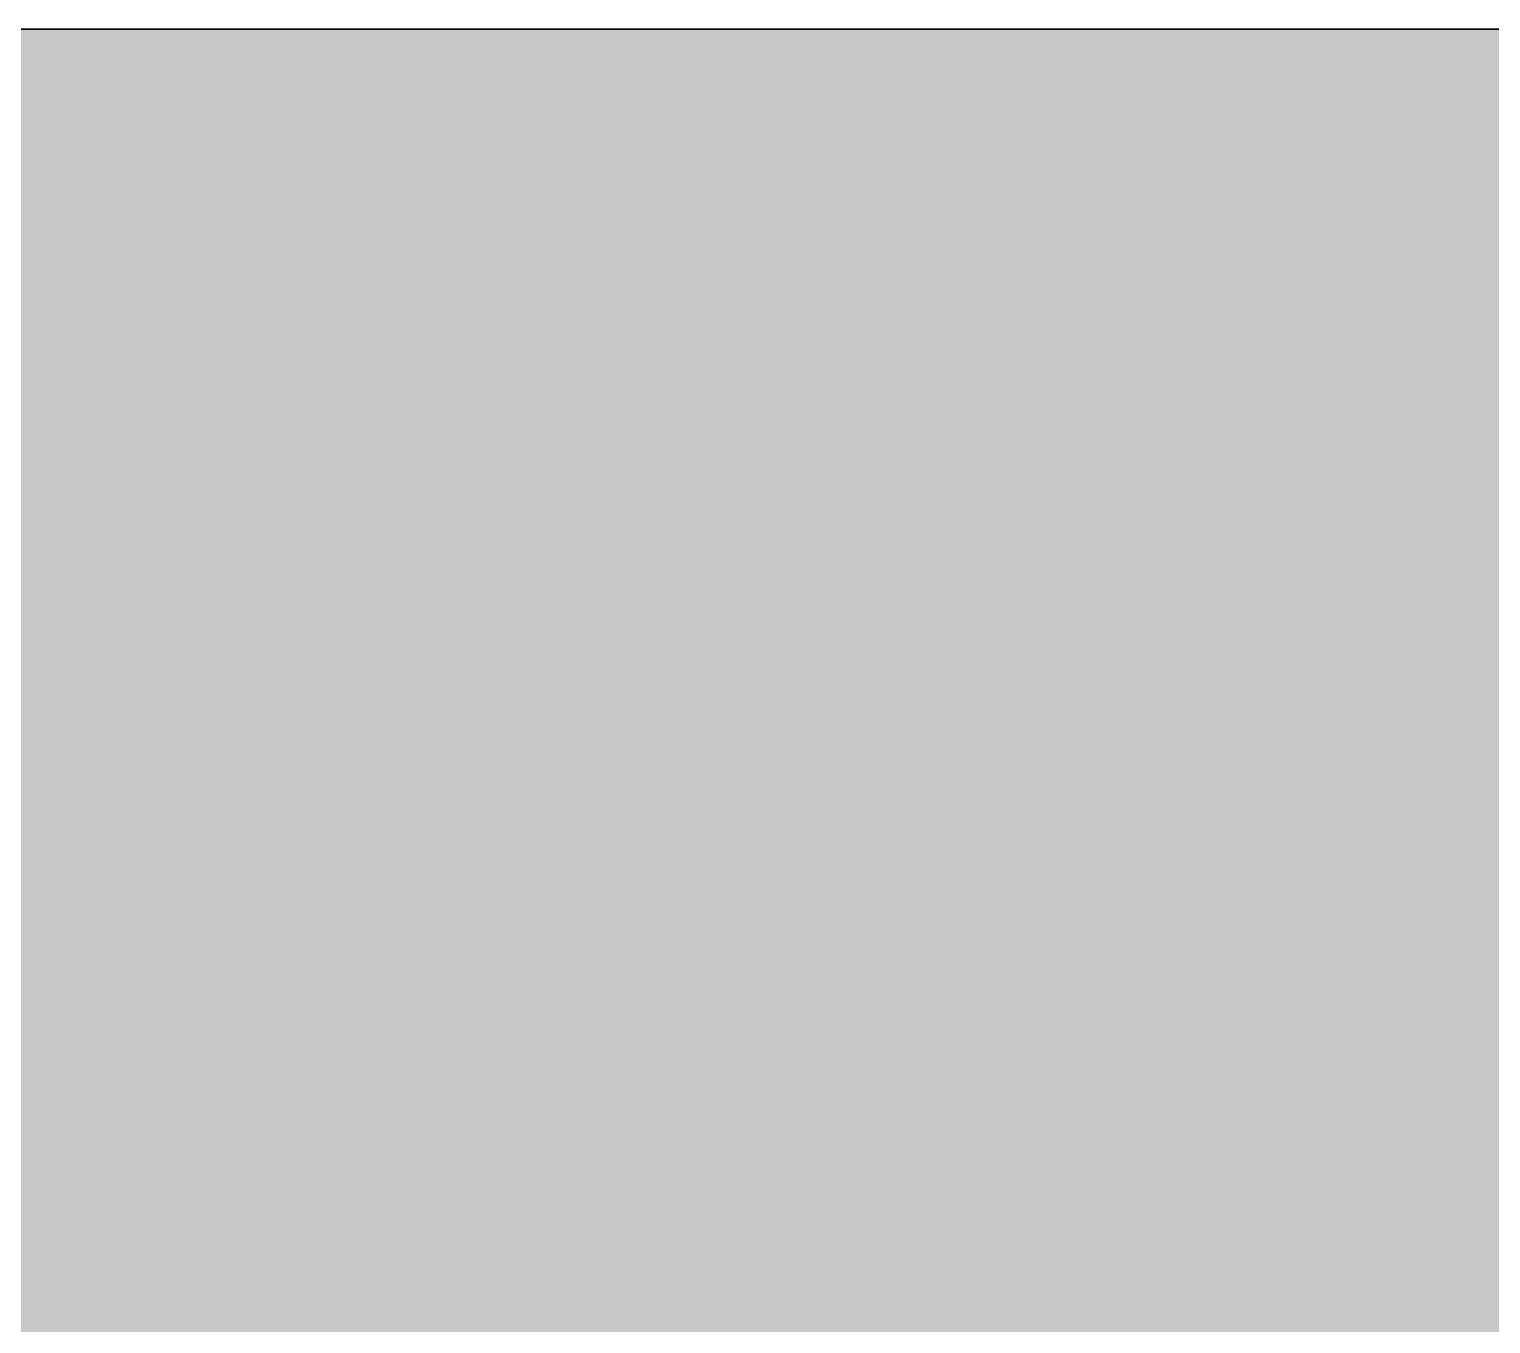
# Model space of a CAD drawing. Header units: metres. Extents: x 294 to 1101, y -498 to -355.
# Drawn here: x 557.25951 to 557.27363, y -471.48251 to -471.47001 of the extents above; entities that cross this region are included whole.
import ezdxf

# ---------------------------------------------------------------- set-up
doc = ezdxf.new("R2010")
doc.units = ezdxf.units.M
doc.layers.add('wall', color=7, linetype='Continuous', lineweight=25)

msp = doc.modelspace()

# ---------------------------------------------------------------- hatches: boundary and pattern name
at = {"layer": 'wall'}
h = msp.add_hatch(color=256, dxfattribs=at)
h.dxf.hatch_style = 1
h.paths.add_polyline_path([(569.371377, -471.470011), (567.666664, -471.470011), (567.424483, -471.470011), (567.203157, -471.470011), (567.115795, -471.470011), (567.106236, -471.470011), (567.09327, -471.470011), (566.457367, -471.470011), (564.193197, -471.470011), (564.192191, -471.470011), (563.966351, -471.470011), (563.166351, -471.470011), (562.662232, -471.470011), (562.661127, -471.470011), (562.660026, -471.470011), (562.658934, -471.470011), (562.657855, -471.470011), (562.656793, -471.470011), (562.655753, -471.470011), (562.654738, -471.470011), (562.653753, -471.470011), (562.652802, -471.470011), (562.651887, -471.470011), (562.651013, -471.470011), (562.650184, -471.470011), (562.649402, -471.470011), (562.648671, -471.470011), (562.647993, -471.470011), (562.647372, -471.470011), (562.646809, -471.470011), (562.646307, -471.470011), (562.645868, -471.470011), (562.645494, -471.470011), (562.645185, -471.470011), (562.644944, -471.470011), (562.644771, -471.470011), (562.644667, -471.470011), (562.644632, -471.470011), (562.643, -471.470011), (562.537764, -471.470011), (562.176437, -471.470011), (562.038593, -471.470011), (561.708253, -471.470011), (561.70681, -471.470011), (561.705451, -471.470011), (561.704182, -471.470011), (561.703006, -471.470011), (561.70193, -471.470011), (561.700956, -471.470011), (561.70009, -471.470011), (561.699334, -471.470011), (561.698691, -471.470011), (561.698164, -471.470011), (561.697755, -471.470011), (561.697466, -471.470011), (561.697297, -471.470011), (561.69725, -471.470011), (561.653073, -471.470011), (561.472693, -471.470011), (561.287189, -471.470011), (561.097314, -471.470011), (560.903837, -471.470011), (558.80856, -471.470011), (558.594918, -471.470011), (558.588378, -471.470011), (558.581866, -471.470011), (558.575409, -471.470011), (558.569037, -471.470011), (558.562775, -471.470011), (558.55665, -471.470011), (558.544918, -471.470011), (558.539361, -471.470011), (558.528984, -471.470011), (558.524208, -471.470011), (558.519735, -471.470011), (558.515583, -471.470011), (558.511772, -471.470011), (558.505231, -471.470011), (558.498326, -471.470011), (558.49684, -471.470011), (558.495774, -471.470011), (558.495133, -471.470011), (558.494918, -471.470011), (558.179651, -471.470011), (558.179548, -471.470011), (558.17762, -471.470011), (558.175685, -471.470011), (558.173751, -471.470011), (558.171825, -471.470011), (558.169916, -471.470011), (558.16803, -471.470011), (558.166176, -471.470011), (558.164359, -471.470011), (558.162588, -471.470011), (558.16087, -471.470011), (558.159211, -471.470011), (558.157618, -471.470011), (558.156097, -471.470011), (557.731316, -471.470011), (557.715362, -471.470011), (557.025895, -471.470011), (556.989309, -471.470011), (556.988147, -471.470011), (556.987007, -471.470011), (556.985893, -471.470011), (556.98481, -471.470011), (556.983763, -471.470011), (556.982755, -471.470011), (556.981791, -471.470011), (556.980875, -471.470011), (556.98001, -471.470011), (556.928146, -471.470011), (556.867704, -471.470011), (556.767704, -471.470011), (556.288388, -471.470011), (556.288388, -471.670011), (569.371377, -471.670011)])

# ---------------------------------------------------------------- linework, layer by layer
for p, q in [((582.56477, -471.470011), (555.267704, -471.470011)), ((582.56477, -471.470011), (555.267704, -471.470011)), ((556.767704, -471.470011), (557.967704, -471.470011)), ((556.989309, -471.470011), (557.323878, -471.470011)), ((556.989309, -471.470011), (557.321047, -471.470011)), ((556.99924, -471.470011), (557.382624, -471.470011)), ((557.023384, -471.470011), (557.356001, -471.470011)), ((557.025895, -471.470011), (557.909737, -471.470011)), ((557.039235, -471.470011), (557.34262, -471.470011)), ((557.188059, -471.470011), (557.32507, -471.470011)), ((557.188059, -471.470011), (557.32507, -471.470011)), ((557.197193, -471.470011), (557.324184, -471.470011)), ((557.197193, -471.470011), (557.321368, -471.470011)), ((557.224527, -471.470011), (557.31604, -471.470011)), ((557.240729, -471.470011), (557.259932, -471.470011)), ((557.255341, -471.470011), (557.259853, -471.470011)), ((557.255648, -471.470011), (557.259607, -471.470011)), ((557.255664, -471.470011), (557.259717, -471.470011)), ((557.255728, -471.470011), (557.259828, -471.470011)), ((557.257074, -471.470011), (557.259828, -471.470011)), ((557.257402, -471.470011), (557.260275, -471.470011)), ((557.257796, -471.470011), (557.260621, -471.470011)), ((557.257825, -471.470011), (557.260434, -471.470011)), ((557.257833, -471.470011), (557.260617, -471.470011)), ((557.258026, -471.470011), (557.260772, -471.470011)), ((557.258026, -471.470011), (557.259634, -471.470011)), ((557.258037, -471.470011), (557.260832, -471.470011)), ((557.258067, -471.470011), (557.260273, -471.470011)), ((557.258103, -471.470011), (557.26089, -471.470011)), ((557.258103, -471.470011), (557.260643, -471.470011)), ((557.258317, -471.470011), (557.260122, -471.470011)), ((557.258467, -471.470011), (557.260126, -471.470011)), ((557.258544, -471.470011), (557.260617, -471.470011)), ((557.258552, -471.470011), (557.259994, -471.470011)), ((557.258568, -471.470011), (557.259622, -471.470011)), ((557.258601, -471.470011), (557.259998, -471.470011)), ((557.258613, -471.470011), (557.259828, -471.470011)), ((557.258613, -471.470011), (557.259634, -471.470011)), ((557.258737, -471.470011), (557.259607, -471.470011)), ((557.258737, -471.470011), (557.262687, -471.470011)), ((557.258737, -471.470011), (557.265344, -471.470011)), ((557.258737, -471.470011), (557.261766, -471.470011)), ((557.258754, -471.470011), (557.259878, -471.470011)), ((557.258754, -471.470011), (557.259907, -471.470011)), ((557.258769, -471.470011), (557.259866, -471.470011)), ((557.258786, -471.470011), (557.259866, -471.470011)), ((557.258814, -471.470011), (557.261787, -471.470011)), ((557.258814, -471.470011), (557.260237, -471.470011)), ((557.258877, -471.470011), (557.26018, -471.470011)), ((557.258914, -471.470011), (557.259764, -471.470011)), ((557.258933, -471.470011), (557.259763, -471.470011)), ((557.259022, -471.470011), (557.25997, -471.470011)), ((557.259022, -471.470011), (557.259785, -471.470011)), ((557.259057, -471.470011), (557.259652, -471.470011)), ((557.259112, -471.470011), (557.259652, -471.470011)), ((557.259114, -471.470011), (557.259622, -471.470011)), ((557.25915, -471.470011), (557.259593, -471.470011)), ((557.259171, -471.470011), (557.259593, -471.470011)), ((557.259279, -471.470011), (557.259715, -471.470011)), ((557.259309, -471.470011), (557.26044, -471.470011)), ((557.259309, -471.470011), (557.259684, -471.470011)), ((557.259331, -471.470011), (557.259717, -471.470011)), ((557.259478, -471.470011), (557.262473, -471.470011)), ((557.259491, -471.470011), (557.262576, -471.470011)), ((557.259503, -471.470011), (557.259556, -471.470011)), ((557.259516, -471.470011), (557.262597, -471.470011)), ((557.259542, -471.470011), (557.262597, -471.470011)), ((557.259556, -471.470011), (557.260374, -471.470011)), ((557.259567, -471.470011), (557.262641, -471.470011)), ((557.259593, -471.470011), (557.262663, -471.470011)), ((557.259607, -471.470011), (557.262687, -471.470011)), ((557.259608, -471.470011), (557.262676, -471.470011)), ((557.259622, -471.470011), (557.260647, -471.470011)), ((557.259622, -471.470011), (557.259886, -471.470011)), ((557.259634, -471.470011), (557.260899, -471.470011)), ((557.259634, -471.470011), (557.261155, -471.470011)), ((557.259637, -471.470011), (557.2627, -471.470011)), ((557.259637, -471.470011), (557.262701, -471.470011)), ((557.259637, -471.470011), (557.262713, -471.470011)), ((557.259652, -471.470011), (557.259679, -471.470011)), ((557.259652, -471.470011), (557.262713, -471.470011)), ((557.259652, -471.470011), (557.262713, -471.470011)), ((557.259679, -471.470011), (557.259707, -471.470011)), ((557.259679, -471.470011), (557.262737, -471.470011)), ((557.259679, -471.470011), (557.262737, -471.470011)), ((557.259684, -471.470011), (557.260068, -471.470011)), ((557.259707, -471.470011), (557.259735, -471.470011)), ((557.259715, -471.470011), (557.260648, -471.470011)), ((557.259735, -471.470011), (557.259764, -471.470011)), ((557.259735, -471.470011), (557.262785, -471.470011)), ((557.259735, -471.470011), (557.262784, -471.470011)), ((557.259735, -471.470011), (557.262808, -471.470011)), ((557.259763, -471.470011), (557.262808, -471.470011)), ((557.259764, -471.470011), (557.262809, -471.470011)), ((557.259785, -471.470011), (557.262473, -471.470011)), ((557.259789, -471.470011), (557.262831, -471.470011)), ((557.259789, -471.470011), (557.259815, -471.470011)), ((557.259791, -471.470011), (557.262833, -471.470011)), ((557.259815, -471.470011), (557.25984, -471.470011)), ((557.25984, -471.470011), (557.259866, -471.470011)), ((557.25984, -471.470011), (557.262874, -471.470011)), ((557.259849, -471.470011), (557.262882, -471.470011)), ((557.259853, -471.470011), (557.259887, -471.470011)), ((557.259866, -471.470011), (557.259899, -471.470011)), ((557.259866, -471.470011), (557.262834, -471.470011)), ((557.259866, -471.470011), (557.26282, -471.470011)), ((557.259878, -471.470011), (557.262809, -471.470011)), ((557.259886, -471.470011), (557.26004, -471.470011)), ((557.259887, -471.470011), (557.259955, -471.470011)), ((557.259899, -471.470011), (557.259931, -471.470011)), ((557.259899, -471.470011), (557.26282, -471.470011)), ((557.259907, -471.470011), (557.262783, -471.470011)), ((557.259931, -471.470011), (557.259964, -471.470011)), ((557.259932, -471.470011), (557.279125, -471.470011)), ((557.259955, -471.470011), (557.259999, -471.470011)), ((557.259964, -471.470011), (557.259998, -471.470011)), ((557.259964, -471.470011), (557.262738, -471.470011)), ((557.259964, -471.470011), (557.26269, -471.470011)), ((557.25997, -471.470011), (557.263371, -471.470011)), ((557.259994, -471.470011), (557.262644, -471.470011)), ((557.259998, -471.470011), (557.260029, -471.470011)), ((557.259998, -471.470011), (557.262684, -471.470011)), ((557.259999, -471.470011), (557.262454, -471.470011)), ((557.259999, -471.470011), (557.262219, -471.470011)), ((557.259999, -471.470011), (557.261527, -471.470011)), ((557.259999, -471.470011), (557.260899, -471.470011)), ((557.260026, -471.470011), (557.262595, -471.470011)), ((557.260029, -471.470011), (557.260061, -471.470011)), ((557.260029, -471.470011), (557.262646, -471.470011)), ((557.26004, -471.470011), (557.260374, -471.470011)), ((557.260061, -471.470011), (557.260094, -471.470011)), ((557.260068, -471.470011), (557.260316, -471.470011)), ((557.26009, -471.470011), (557.262499, -471.470011)), ((557.260094, -471.470011), (557.260126, -471.470011)), ((557.260094, -471.470011), (557.262407, -471.470011)), ((557.260122, -471.470011), (557.262452, -471.470011)), ((557.260126, -471.470011), (557.260163, -471.470011)), ((557.260126, -471.470011), (557.262407, -471.470011)), ((557.26016, -471.470011), (557.2624, -471.470011)), ((557.260163, -471.470011), (557.2602, -471.470011)), ((557.260163, -471.470011), (557.26201, -471.470011)), ((557.26018, -471.470011), (557.263371, -471.470011)), ((557.2602, -471.470011), (557.260237, -471.470011)), ((557.260235, -471.470011), (557.262298, -471.470011)), ((557.260237, -471.470011), (557.260275, -471.470011)), ((557.260237, -471.470011), (557.261235, -471.470011)), ((557.260237, -471.470011), (557.264018, -471.470011)), ((557.260256, -471.470011), (557.260344, -471.470011)), ((557.260273, -471.470011), (557.262248, -471.470011)), ((557.260275, -471.470011), (557.260316, -471.470011)), ((557.260275, -471.470011), (557.260857, -471.470011)), ((557.260312, -471.470011), (557.262197, -471.470011)), ((557.260316, -471.470011), (557.260357, -471.470011)), ((557.260316, -471.470011), (557.260458, -471.470011)), ((557.260344, -471.470011), (557.26788, -471.470011)), ((557.260344, -471.470011), (557.261767, -471.470011)), ((557.260344, -471.470011), (557.261107, -471.470011)), ((557.260357, -471.470011), (557.260398, -471.470011)), ((557.260374, -471.470011), (557.260679, -471.470011)), ((557.260374, -471.470011), (557.260664, -471.470011)), ((557.260393, -471.470011), (557.262098, -471.470011)), ((557.260398, -471.470011), (557.26044, -471.470011)), ((557.260398, -471.470011), (557.261969, -471.470011)), ((557.260434, -471.470011), (557.262051, -471.470011)), ((557.26044, -471.470011), (557.260484, -471.470011)), ((557.26044, -471.470011), (557.261893, -471.470011)), ((557.260458, -471.470011), (557.262127, -471.470011)), ((557.260458, -471.470011), (557.260857, -471.470011)), ((557.26048, -471.470011), (557.261998, -471.470011)), ((557.260484, -471.470011), (557.260528, -471.470011)), ((557.260484, -471.470011), (557.261815, -471.470011)), ((557.260528, -471.470011), (557.260572, -471.470011)), ((557.260572, -471.470011), (557.260617, -471.470011)), ((557.260572, -471.470011), (557.261665, -471.470011)), ((557.260573, -471.470011), (557.261896, -471.470011)), ((557.260617, -471.470011), (557.260648, -471.470011)), ((557.260617, -471.470011), (557.26067, -471.470011)), ((557.260617, -471.470011), (557.261766, -471.470011)), ((557.260617, -471.470011), (557.261593, -471.470011)), ((557.260621, -471.470011), (557.261846, -471.470011)), ((557.260643, -471.470011), (557.261107, -471.470011)), ((557.260647, -471.470011), (557.260858, -471.470011)), ((557.260647, -471.470011), (557.260962, -471.470011)), ((557.260648, -471.470011), (557.260996, -471.470011)), ((557.260648, -471.470011), (557.261089, -471.470011)), ((557.260664, -471.470011), (557.260858, -471.470011)), ((557.26067, -471.470011), (557.260724, -471.470011)), ((557.26067, -471.470011), (557.261509, -471.470011)), ((557.260671, -471.470011), (557.261796, -471.470011)), ((557.260679, -471.470011), (557.261252, -471.470011)), ((557.260724, -471.470011), (557.260778, -471.470011)), ((557.260772, -471.470011), (557.261716, -471.470011)), ((557.260778, -471.470011), (557.260832, -471.470011)), ((557.260778, -471.470011), (557.261349, -471.470011)), ((557.260832, -471.470011), (557.26089, -471.470011)), ((557.260832, -471.470011), (557.261273, -471.470011)), ((557.260857, -471.470011), (557.262208, -471.470011)), ((557.260857, -471.470011), (557.261235, -471.470011)), ((557.260858, -471.470011), (557.261344, -471.470011)), ((557.260858, -471.470011), (557.2609, -471.470011)), ((557.26089, -471.470011), (557.26105, -471.470011)), ((557.26089, -471.470011), (557.261196, -471.470011)), ((557.260899, -471.470011), (557.261527, -471.470011)), ((557.260899, -471.470011), (557.261244, -471.470011)), ((557.2609, -471.470011), (557.260962, -471.470011)), ((557.260962, -471.470011), (557.261787, -471.470011)), ((557.260962, -471.470011), (557.261474, -471.470011)), ((557.260996, -471.470011), (557.261378, -471.470011)), ((557.26105, -471.470011), (557.261474, -471.470011)), ((557.261089, -471.470011), (557.261465, -471.470011)), ((557.261107, -471.470011), (557.261767, -471.470011)), ((557.261107, -471.470011), (557.261474, -471.470011)), ((557.261155, -471.470011), (557.261438, -471.470011)), ((557.261196, -471.470011), (557.26306, -471.470011)), ((557.261235, -471.470011), (557.262285, -471.470011)), ((557.261235, -471.470011), (557.261619, -471.470011)), ((557.261244, -471.470011), (557.261438, -471.470011)), ((557.261252, -471.470011), (557.26184, -471.470011)), ((557.261273, -471.470011), (557.26329, -471.470011)), ((557.261344, -471.470011), (557.26184, -471.470011)), ((557.261349, -471.470011), (557.263518, -471.470011)), ((557.261378, -471.470011), (557.26184, -471.470011)), ((557.261438, -471.470011), (557.263627, -471.470011)), ((557.261438, -471.470011), (557.262244, -471.470011)), ((557.261438, -471.470011), (557.261716, -471.470011)), ((557.261465, -471.470011), (557.262039, -471.470011)), ((557.261474, -471.470011), (557.261767, -471.470011)), ((557.261474, -471.470011), (557.261991, -471.470011)), ((557.261474, -471.470011), (557.26306, -471.470011)), ((557.261509, -471.470011), (557.263583, -471.470011)), ((557.261527, -471.470011), (557.262244, -471.470011)), ((557.261527, -471.470011), (557.26475, -471.470011)), ((557.261593, -471.470011), (557.263538, -471.470011)), ((557.261619, -471.470011), (557.26201, -471.470011)), ((557.261665, -471.470011), (557.2635, -471.470011)), ((557.261748, -471.470011), (557.261796, -471.470011)), ((557.261766, -471.470011), (557.265344, -471.470011)), ((557.261766, -471.470011), (557.261903, -471.470011)), ((557.261766, -471.470011), (557.263597, -471.470011)), ((557.261767, -471.470011), (557.26788, -471.470011)), ((557.261767, -471.470011), (557.266775, -471.470011)), ((557.261787, -471.470011), (557.261991, -471.470011)), ((557.261787, -471.470011), (557.262511, -471.470011)), ((557.261796, -471.470011), (557.263584, -471.470011)), ((557.261796, -471.470011), (557.261846, -471.470011)), ((557.261815, -471.470011), (557.263424, -471.470011)), ((557.26184, -471.470011), (557.262136, -471.470011)), ((557.261846, -471.470011), (557.263542, -471.470011)), ((557.261846, -471.470011), (557.261896, -471.470011)), ((557.261893, -471.470011), (557.263387, -471.470011)), ((557.261896, -471.470011), (557.263501, -471.470011)), ((557.261896, -471.470011), (557.261946, -471.470011)), ((557.261903, -471.470011), (557.262039, -471.470011)), ((557.261946, -471.470011), (557.261998, -471.470011)), ((557.261969, -471.470011), (557.263351, -471.470011)), ((557.261991, -471.470011), (557.262078, -471.470011)), ((557.261991, -471.470011), (557.262511, -471.470011)), ((557.261998, -471.470011), (557.263421, -471.470011)), ((557.261998, -471.470011), (557.262051, -471.470011)), ((557.26201, -471.470011), (557.262442, -471.470011)), ((557.26201, -471.470011), (557.262407, -471.470011)), ((557.262039, -471.470011), (557.262136, -471.470011)), ((557.262039, -471.470011), (557.263027, -471.470011)), ((557.262051, -471.470011), (557.263382, -471.470011)), ((557.262051, -471.470011), (557.262098, -471.470011)), ((557.262078, -471.470011), (557.262136, -471.470011)), ((557.262098, -471.470011), (557.263347, -471.470011)), ((557.262098, -471.470011), (557.262147, -471.470011)), ((557.262127, -471.470011), (557.263281, -471.470011)), ((557.262136, -471.470011), (557.263027, -471.470011)), ((557.262147, -471.470011), (557.262197, -471.470011)), ((557.262197, -471.470011), (557.263278, -471.470011)), ((557.262197, -471.470011), (557.262248, -471.470011)), ((557.262208, -471.470011), (557.263246, -471.470011)), ((557.262244, -471.470011), (557.263627, -471.470011)), ((557.262244, -471.470011), (557.26475, -471.470011)), ((557.262248, -471.470011), (557.263244, -471.470011)), ((557.262248, -471.470011), (557.262298, -471.470011)), ((557.262285, -471.470011), (557.263214, -471.470011)), ((557.262298, -471.470011), (557.263212, -471.470011)), ((557.262298, -471.470011), (557.262348, -471.470011)), ((557.262348, -471.470011), (557.2624, -471.470011)), ((557.2624, -471.470011), (557.263147, -471.470011)), ((557.2624, -471.470011), (557.262452, -471.470011)), ((557.262407, -471.470011), (557.262523, -471.470011)), ((557.262442, -471.470011), (557.26315, -471.470011)), ((557.262452, -471.470011), (557.263116, -471.470011)), ((557.262452, -471.470011), (557.262499, -471.470011)), ((557.262454, -471.470011), (557.267185, -471.470011)), ((557.262454, -471.470011), (557.275648, -471.470011)), ((557.262473, -471.470011), (557.262576, -471.470011)), ((557.262499, -471.470011), (557.263088, -471.470011)), ((557.262499, -471.470011), (557.262547, -471.470011)), ((557.262511, -471.470011), (557.263027, -471.470011)), ((557.262511, -471.470011), (557.263888, -471.470011)), ((557.262523, -471.470011), (557.262553, -471.470011)), ((557.262547, -471.470011), (557.262595, -471.470011)), ((557.262553, -471.470011), (557.263119, -471.470011)), ((557.262553, -471.470011), (557.263091, -471.470011)), ((557.262576, -471.470011), (557.265269, -471.470011)), ((557.262576, -471.470011), (557.263264, -471.470011)), ((557.262595, -471.470011), (557.263033, -471.470011)), ((557.262595, -471.470011), (557.262644, -471.470011)), ((557.262619, -471.470011), (557.263217, -471.470011)), ((557.262644, -471.470011), (557.263006, -471.470011)), ((557.262644, -471.470011), (557.26269, -471.470011)), ((557.262646, -471.470011), (557.263036, -471.470011)), ((557.262663, -471.470011), (557.263149, -471.470011)), ((557.262684, -471.470011), (557.263009, -471.470011)), ((557.262687, -471.470011), (557.263068, -471.470011)), ((557.262688, -471.470011), (557.263101, -471.470011)), ((557.26269, -471.470011), (557.262981, -471.470011)), ((557.26269, -471.470011), (557.262736, -471.470011)), ((557.262713, -471.470011), (557.263055, -471.470011)), ((557.262713, -471.470011), (557.263101, -471.470011)), ((557.262736, -471.470011), (557.262783, -471.470011)), ((557.262738, -471.470011), (557.26298, -471.470011)), ((557.26276, -471.470011), (557.262989, -471.470011)), ((557.26276, -471.470011), (557.263018, -471.470011)), ((557.262783, -471.470011), (557.262931, -471.470011)), ((557.262808, -471.470011), (557.262973, -471.470011)), ((557.262809, -471.470011), (557.262939, -471.470011)), ((557.262809, -471.470011), (557.262907, -471.470011)), ((557.262809, -471.470011), (557.262931, -471.470011)), ((557.26282, -471.470011), (557.262907, -471.470011)), ((557.262824, -471.470011), (557.262882, -471.470011)), ((557.262834, -471.470011), (557.262896, -471.470011)), ((557.262852, -471.470011), (557.262901, -471.470011)), ((557.262857, -471.470011), (557.262892, -471.470011)), ((557.262892, -471.470011), (557.26598, -471.470011)), ((557.262892, -471.470011), (557.262922, -471.470011)), ((557.262896, -471.470011), (557.262924, -471.470011)), ((557.262896, -471.470011), (557.266012, -471.470011)), ((557.262901, -471.470011), (557.265975, -471.470011)), ((557.262901, -471.470011), (557.265958, -471.470011)), ((557.262907, -471.470011), (557.266021, -471.470011)), ((557.262924, -471.470011), (557.262952, -471.470011)), ((557.262939, -471.470011), (557.26594, -471.470011)), ((557.262952, -471.470011), (557.266058, -471.470011)), ((557.262952, -471.470011), (557.26298, -471.470011)), ((557.262956, -471.470011), (557.263303, -471.470011)), ((557.262973, -471.470011), (557.26594, -471.470011)), ((557.262973, -471.470011), (557.263018, -471.470011)), ((557.26298, -471.470011), (557.263009, -471.470011)), ((557.262981, -471.470011), (557.263303, -471.470011)), ((557.262989, -471.470011), (557.2659, -471.470011)), ((557.263006, -471.470011), (557.263935, -471.470011)), ((557.263009, -471.470011), (557.263036, -471.470011)), ((557.263009, -471.470011), (557.266105, -471.470011)), ((557.263018, -471.470011), (557.2659, -471.470011)), ((557.263018, -471.470011), (557.263052, -471.470011)), ((557.263027, -471.470011), (557.263924, -471.470011)), ((557.263027, -471.470011), (557.264129, -471.470011)), ((557.263027, -471.470011), (557.263888, -471.470011)), ((557.263036, -471.470011), (557.263063, -471.470011)), ((557.263052, -471.470011), (557.263101, -471.470011)), ((557.263055, -471.470011), (557.26586, -471.470011)), ((557.26306, -471.470011), (557.263771, -471.470011)), ((557.26306, -471.470011), (557.264598, -471.470011)), ((557.26306, -471.470011), (557.26329, -471.470011)), ((557.263063, -471.470011), (557.263091, -471.470011)), ((557.263063, -471.470011), (557.26615, -471.470011)), ((557.263091, -471.470011), (557.263119, -471.470011)), ((557.263091, -471.470011), (557.266195, -471.470011)), ((557.263101, -471.470011), (557.26584, -471.470011)), ((557.263101, -471.470011), (557.265861, -471.470011)), ((557.263115, -471.470011), (557.263149, -471.470011)), ((557.263116, -471.470011), (557.265244, -471.470011)), ((557.263119, -471.470011), (557.266195, -471.470011)), ((557.263119, -471.470011), (557.26315, -471.470011)), ((557.263149, -471.470011), (557.26582, -471.470011)), ((557.263149, -471.470011), (557.263178, -471.470011)), ((557.26315, -471.470011), (557.263182, -471.470011)), ((557.263178, -471.470011), (557.263217, -471.470011)), ((557.263179, -471.470011), (557.265952, -471.470011)), ((557.263182, -471.470011), (557.263214, -471.470011)), ((557.263182, -471.470011), (557.266248, -471.470011)), ((557.263214, -471.470011), (557.263246, -471.470011)), ((557.263217, -471.470011), (557.265783, -471.470011)), ((557.263217, -471.470011), (557.263264, -471.470011)), ((557.263244, -471.470011), (557.266299, -471.470011)), ((557.263246, -471.470011), (557.263281, -471.470011)), ((557.263246, -471.470011), (557.266079, -471.470011)), ((557.263264, -471.470011), (557.265748, -471.470011)), ((557.263281, -471.470011), (557.263316, -471.470011)), ((557.26329, -471.470011), (557.263722, -471.470011)), ((557.26329, -471.470011), (557.263518, -471.470011)), ((557.263303, -471.470011), (557.266061, -471.470011)), ((557.263303, -471.470011), (557.263621, -471.470011)), ((557.263312, -471.470011), (557.266356, -471.470011)), ((557.263316, -471.470011), (557.263351, -471.470011)), ((557.263316, -471.470011), (557.2656, -471.470011)), ((557.263351, -471.470011), (557.263387, -471.470011)), ((557.263371, -471.470011), (557.263987, -471.470011)), ((557.263382, -471.470011), (557.265849, -471.470011)), ((557.263387, -471.470011), (557.263424, -471.470011)), ((557.263387, -471.470011), (557.26514, -471.470011)), ((557.263424, -471.470011), (557.263462, -471.470011)), ((557.263461, -471.470011), (557.265097, -471.470011)), ((557.263462, -471.470011), (557.2635, -471.470011)), ((557.263462, -471.470011), (557.264682, -471.470011)), ((557.2635, -471.470011), (557.263538, -471.470011)), ((557.263518, -471.470011), (557.26365, -471.470011)), ((557.263518, -471.470011), (557.263629, -471.470011)), ((557.263538, -471.470011), (557.263583, -471.470011)), ((557.263538, -471.470011), (557.264244, -471.470011)), ((557.263542, -471.470011), (557.26438, -471.470011)), ((557.263583, -471.470011), (557.263629, -471.470011)), ((557.263597, -471.470011), (557.264129, -471.470011)), ((557.263621, -471.470011), (557.263935, -471.470011)), ((557.263627, -471.470011), (557.263674, -471.470011)), ((557.263629, -471.470011), (557.263676, -471.470011)), ((557.263629, -471.470011), (557.263752, -471.470011)), ((557.26365, -471.470011), (557.263676, -471.470011)), ((557.263674, -471.470011), (557.2665, -471.470011)), ((557.263674, -471.470011), (557.264019, -471.470011)), ((557.263676, -471.470011), (557.263722, -471.470011)), ((557.263722, -471.470011), (557.263771, -471.470011)), ((557.263722, -471.470011), (557.266694, -471.470011)), ((557.263752, -471.470011), (557.266617, -471.470011)), ((557.263752, -471.470011), (557.263995, -471.470011)), ((557.263771, -471.470011), (557.266775, -471.470011)), ((557.263888, -471.470011), (557.264353, -471.470011)), ((557.263888, -471.470011), (557.264337, -471.470011)), ((557.263924, -471.470011), (557.264268, -471.470011)), ((557.263935, -471.470011), (557.266102, -471.470011)), ((557.263935, -471.470011), (557.264269, -471.470011)), ((557.263987, -471.470011), (557.264018, -471.470011)), ((557.263987, -471.470011), (557.265269, -471.470011)), ((557.263995, -471.470011), (557.264244, -471.470011)), ((557.264018, -471.470011), (557.265269, -471.470011)), ((557.264019, -471.470011), (557.26438, -471.470011)), ((557.264129, -471.470011), (557.264334, -471.470011)), ((557.264244, -471.470011), (557.266542, -471.470011)), ((557.264244, -471.470011), (557.264461, -471.470011)), ((557.264268, -471.470011), (557.264827, -471.470011)), ((557.264269, -471.470011), (557.264598, -471.470011)), ((557.264309, -471.470011), (557.264337, -471.470011)), ((557.264334, -471.470011), (557.264811, -471.470011)), ((557.264337, -471.470011), (557.265096, -471.470011)), ((557.264353, -471.470011), (557.264412, -471.470011)), ((557.26438, -471.470011), (557.266545, -471.470011)), ((557.26438, -471.470011), (557.264734, -471.470011)), ((557.264412, -471.470011), (557.264888, -471.470011)), ((557.264412, -471.470011), (557.264939, -471.470011)), ((557.264461, -471.470011), (557.264682, -471.470011)), ((557.264598, -471.470011), (557.266147, -471.470011)), ((557.264598, -471.470011), (557.264923, -471.470011)), ((557.264682, -471.470011), (557.266479, -471.470011)), ((557.264682, -471.470011), (557.264908, -471.470011)), ((557.264734, -471.470011), (557.265097, -471.470011)), ((557.26475, -471.470011), (557.265831, -471.470011)), ((557.264811, -471.470011), (557.264946, -471.470011)), ((557.264827, -471.470011), (557.265531, -471.470011)), ((557.264888, -471.470011), (557.265531, -471.470011)), ((557.264908, -471.470011), (557.26514, -471.470011)), ((557.264923, -471.470011), (557.265244, -471.470011)), ((557.264939, -471.470011), (557.265469, -471.470011)), ((557.265024, -471.470011), (557.265531, -471.470011)), ((557.265069, -471.470011), (557.265344, -471.470011)), ((557.265069, -471.470011), (557.265736, -471.470011)), ((557.265069, -471.470011), (557.265182, -471.470011)), ((557.265069, -471.470011), (557.265322, -471.470011)), ((557.265096, -471.470011), (557.266003, -471.470011)), ((557.265096, -471.470011), (557.265469, -471.470011)), ((557.265097, -471.470011), (557.266478, -471.470011)), ((557.265097, -471.470011), (557.265469, -471.470011)), ((557.26514, -471.470011), (557.266417, -471.470011)), ((557.26514, -471.470011), (557.265368, -471.470011)), ((557.265182, -471.470011), (557.265461, -471.470011)), ((557.265182, -471.470011), (557.265322, -471.470011)), ((557.265244, -471.470011), (557.266193, -471.470011)), ((557.265244, -471.470011), (557.265601, -471.470011)), ((557.265269, -471.470011), (557.268026, -471.470011)), ((557.265269, -471.470011), (557.266321, -471.470011)), ((557.265322, -471.470011), (557.26665, -471.470011)), ((557.265322, -471.470011), (557.266583, -471.470011)), ((557.265344, -471.470011), (557.26804, -471.470011)), ((557.265344, -471.470011), (557.26549, -471.470011)), ((557.265344, -471.470011), (557.268029, -471.470011)), ((557.265368, -471.470011), (557.2656, -471.470011)), ((557.265461, -471.470011), (557.268345, -471.470011)), ((557.265469, -471.470011), (557.265605, -471.470011)), ((557.265469, -471.470011), (557.266003, -471.470011)), ((557.265469, -471.470011), (557.265849, -471.470011)), ((557.26549, -471.470011), (557.267993, -471.470011)), ((557.26549, -471.470011), (557.26585, -471.470011)), ((557.265531, -471.470011), (557.265736, -471.470011)), ((557.2656, -471.470011), (557.266358, -471.470011)), ((557.2656, -471.470011), (557.265837, -471.470011)), ((557.265601, -471.470011), (557.265952, -471.470011)), ((557.265605, -471.470011), (557.265736, -471.470011)), ((557.265736, -471.470011), (557.26665, -471.470011)), ((557.265748, -471.470011), (557.265834, -471.470011)), ((557.265748, -471.470011), (557.267642, -471.470011)), ((557.265765, -471.470011), (557.267607, -471.470011)), ((557.265783, -471.470011), (557.267607, -471.470011)), ((557.265801, -471.470011), (557.267577, -471.470011)), ((557.26582, -471.470011), (557.267543, -471.470011)), ((557.26582, -471.470011), (557.267555, -471.470011)), ((557.26583, -471.470011), (557.267543, -471.470011)), ((557.265831, -471.470011), (557.267185, -471.470011)), ((557.265834, -471.470011), (557.267657, -471.470011)), ((557.265834, -471.470011), (557.267909, -471.470011)), ((557.265837, -471.470011), (557.266079, -471.470011)), ((557.26584, -471.470011), (557.26752, -471.470011)), ((557.265849, -471.470011), (557.266413, -471.470011)), ((557.265849, -471.470011), (557.266194, -471.470011)), ((557.26585, -471.470011), (557.26748, -471.470011)), ((557.26585, -471.470011), (557.267883, -471.470011)), ((557.265851, -471.470011), (557.26752, -471.470011)), ((557.26586, -471.470011), (557.26748, -471.470011)), ((557.265861, -471.470011), (557.26752, -471.470011)), ((557.26588, -471.470011), (557.267455, -471.470011)), ((557.26588, -471.470011), (557.267483, -471.470011)), ((557.2659, -471.470011), (557.267436, -471.470011)), ((557.2659, -471.470011), (557.267458, -471.470011)), ((557.26592, -471.470011), (557.267417, -471.470011)), ((557.26592, -471.470011), (557.267424, -471.470011)), ((557.26594, -471.470011), (557.267398, -471.470011)), ((557.26594, -471.470011), (557.267424, -471.470011)), ((557.265952, -471.470011), (557.266246, -471.470011)), ((557.265952, -471.470011), (557.266272, -471.470011)), ((557.265958, -471.470011), (557.26737, -471.470011)), ((557.26596, -471.470011), (557.267386, -471.470011)), ((557.265975, -471.470011), (557.26737, -471.470011)), ((557.26598, -471.470011), (557.267363, -471.470011)), ((557.265994, -471.470011), (557.267341, -471.470011)), ((557.266, -471.470011), (557.267337, -471.470011)), ((557.266003, -471.470011), (557.266589, -471.470011)), ((557.266003, -471.470011), (557.267412, -471.470011)), ((557.266012, -471.470011), (557.267309, -471.470011)), ((557.266021, -471.470011), (557.267301, -471.470011)), ((557.266035, -471.470011), (557.267309, -471.470011)), ((557.266041, -471.470011), (557.267301, -471.470011)), ((557.266058, -471.470011), (557.267263, -471.470011)), ((557.266058, -471.470011), (557.267247, -471.470011)), ((557.266061, -471.470011), (557.267258, -471.470011)), ((557.266079, -471.470011), (557.266301, -471.470011)), ((557.266079, -471.470011), (557.266274, -471.470011)), ((557.266081, -471.470011), (557.267247, -471.470011)), ((557.266082, -471.470011), (557.267231, -471.470011)), ((557.266102, -471.470011), (557.267204, -471.470011)), ((557.266105, -471.470011), (557.267206, -471.470011)), ((557.266125, -471.470011), (557.267175, -471.470011)), ((557.266127, -471.470011), (557.267178, -471.470011)), ((557.266147, -471.470011), (557.267147, -471.470011)), ((557.26615, -471.470011), (557.267152, -471.470011)), ((557.26617, -471.470011), (557.267119, -471.470011)), ((557.266172, -471.470011), (557.267124, -471.470011)), ((557.266193, -471.470011), (557.267091, -471.470011)), ((557.266195, -471.470011), (557.266221, -471.470011)), ((557.266195, -471.470011), (557.26702, -471.470011)), ((557.266219, -471.470011), (557.26706, -471.470011)), ((557.266221, -471.470011), (557.266248, -471.470011)), ((557.266221, -471.470011), (557.266779, -471.470011)), ((557.266246, -471.470011), (557.26703, -471.470011)), ((557.266248, -471.470011), (557.266274, -471.470011)), ((557.266248, -471.470011), (557.266542, -471.470011)), ((557.266272, -471.470011), (557.267, -471.470011)), ((557.266272, -471.470011), (557.266637, -471.470011)), ((557.266274, -471.470011), (557.266301, -471.470011)), ((557.266274, -471.470011), (557.266309, -471.470011)), ((557.266299, -471.470011), (557.266637, -471.470011)), ((557.266301, -471.470011), (557.266329, -471.470011)), ((557.266301, -471.470011), (557.267222, -471.470011)), ((557.266309, -471.470011), (557.267197, -471.470011)), ((557.266309, -471.470011), (557.266542, -471.470011)), ((557.266321, -471.470011), (557.268173, -471.470011)), ((557.266321, -471.470011), (557.268055, -471.470011)), ((557.266327, -471.470011), (557.266904, -471.470011)), ((557.266329, -471.470011), (557.266358, -471.470011)), ((557.266329, -471.470011), (557.267249, -471.470011)), ((557.266356, -471.470011), (557.266546, -471.470011)), ((557.266358, -471.470011), (557.266387, -471.470011)), ((557.266358, -471.470011), (557.267275, -471.470011)), ((557.266384, -471.470011), (557.266831, -471.470011)), ((557.266384, -471.470011), (557.266546, -471.470011)), ((557.266387, -471.470011), (557.266417, -471.470011)), ((557.266387, -471.470011), (557.267301, -471.470011)), ((557.266413, -471.470011), (557.266779, -471.470011)), ((557.266417, -471.470011), (557.266448, -471.470011)), ((557.266417, -471.470011), (557.267326, -471.470011)), ((557.266446, -471.470011), (557.266721, -471.470011)), ((557.266448, -471.470011), (557.266479, -471.470011)), ((557.266448, -471.470011), (557.267352, -471.470011)), ((557.266478, -471.470011), (557.266664, -471.470011)), ((557.266479, -471.470011), (557.26651, -471.470011)), ((557.266479, -471.470011), (557.267377, -471.470011)), ((557.2665, -471.470011), (557.26658, -471.470011)), ((557.26651, -471.470011), (557.266542, -471.470011)), ((557.26651, -471.470011), (557.267401, -471.470011)), ((557.266512, -471.470011), (557.266609, -471.470011)), ((557.266542, -471.470011), (557.266579, -471.470011)), ((557.266542, -471.470011), (557.267425, -471.470011)), ((557.266542, -471.470011), (557.267171, -471.470011)), ((557.266542, -471.470011), (557.266779, -471.470011)), ((557.266545, -471.470011), (557.269616, -471.470011)), ((557.266546, -471.470011), (557.266884, -471.470011)), ((557.266546, -471.470011), (557.266904, -471.470011)), ((557.266579, -471.470011), (557.266617, -471.470011)), ((557.266579, -471.470011), (557.267453, -471.470011)), ((557.26658, -471.470011), (557.269616, -471.470011)), ((557.266583, -471.470011), (557.268441, -471.470011)), ((557.266589, -471.470011), (557.26665, -471.470011)), ((557.266609, -471.470011), (557.26959, -471.470011)), ((557.266617, -471.470011), (557.266655, -471.470011)), ((557.266617, -471.470011), (557.26748, -471.470011)), ((557.266637, -471.470011), (557.266971, -471.470011)), ((557.266637, -471.470011), (557.266904, -471.470011)), ((557.266655, -471.470011), (557.266694, -471.470011)), ((557.266655, -471.470011), (557.267506, -471.470011)), ((557.266664, -471.470011), (557.269564, -471.470011)), ((557.26669, -471.470011), (557.267412, -471.470011)), ((557.266694, -471.470011), (557.266734, -471.470011)), ((557.266694, -471.470011), (557.267531, -471.470011)), ((557.266721, -471.470011), (557.269538, -471.470011)), ((557.266734, -471.470011), (557.266775, -471.470011)), ((557.266734, -471.470011), (557.267556, -471.470011)), ((557.266775, -471.470011), (557.26788, -471.470011)), ((557.266775, -471.470011), (557.267629, -471.470011)), ((557.266775, -471.470011), (557.267581, -471.470011)), ((557.266779, -471.470011), (557.269513, -471.470011)), ((557.266779, -471.470011), (557.267145, -471.470011)), ((557.266779, -471.470011), (557.26702, -471.470011)), ((557.266822, -471.470011), (557.267569, -471.470011)), ((557.266822, -471.470011), (557.267963, -471.470011)), ((557.266831, -471.470011), (557.26949, -471.470011)), ((557.266884, -471.470011), (557.269468, -471.470011)), ((557.266904, -471.470011), (557.266945, -471.470011)), ((557.266945, -471.470011), (557.269446, -471.470011)), ((557.266971, -471.470011), (557.269424, -471.470011)), ((557.267, -471.470011), (557.269403, -471.470011)), ((557.26702, -471.470011), (557.267108, -471.470011)), ((557.26703, -471.470011), (557.269382, -471.470011)), ((557.26706, -471.470011), (557.269361, -471.470011)), ((557.267091, -471.470011), (557.269341, -471.470011)), ((557.267108, -471.470011), (557.269342, -471.470011)), ((557.267119, -471.470011), (557.269322, -471.470011)), ((557.267124, -471.470011), (557.269324, -471.470011)), ((557.267124, -471.470011), (557.267152, -471.470011)), ((557.267145, -471.470011), (557.269362, -471.470011)), ((557.267147, -471.470011), (557.269305, -471.470011)), ((557.267152, -471.470011), (557.269306, -471.470011)), ((557.267152, -471.470011), (557.267178, -471.470011)), ((557.267171, -471.470011), (557.269383, -471.470011)), ((557.267175, -471.470011), (557.269287, -471.470011)), ((557.267178, -471.470011), (557.269288, -471.470011)), ((557.267178, -471.470011), (557.267206, -471.470011)), ((557.267185, -471.470011), (557.270217, -471.470011)), ((557.267185, -471.470011), (557.271343, -471.470011)), ((557.267197, -471.470011), (557.269403, -471.470011)), ((557.267204, -471.470011), (557.269269, -471.470011)), ((557.267206, -471.470011), (557.269271, -471.470011)), ((557.267222, -471.470011), (557.269424, -471.470011)), ((557.267231, -471.470011), (557.269253, -471.470011)), ((557.267247, -471.470011), (557.269252, -471.470011)), ((557.267247, -471.470011), (557.269234, -471.470011)), ((557.267249, -471.470011), (557.269447, -471.470011)), ((557.267258, -471.470011), (557.269237, -471.470011)), ((557.267263, -471.470011), (557.269234, -471.470011)), ((557.267275, -471.470011), (557.26947, -471.470011)), ((557.267301, -471.470011), (557.269492, -471.470011)), ((557.267301, -471.470011), (557.269205, -471.470011)), ((557.267301, -471.470011), (557.269221, -471.470011)), ((557.267301, -471.470011), (557.267337, -471.470011)), ((557.267309, -471.470011), (557.269198, -471.470011)), ((557.267309, -471.470011), (557.269216, -471.470011)), ((557.267309, -471.470011), (557.267341, -471.470011)), ((557.267326, -471.470011), (557.269516, -471.470011)), ((557.267337, -471.470011), (557.269189, -471.470011)), ((557.267341, -471.470011), (557.269184, -471.470011)), ((557.267341, -471.470011), (557.26737, -471.470011)), ((557.267352, -471.470011), (557.26954, -471.470011)), ((557.267363, -471.470011), (557.269173, -471.470011)), ((557.26737, -471.470011), (557.269169, -471.470011)), ((557.26737, -471.470011), (557.269155, -471.470011)), ((557.26737, -471.470011), (557.267398, -471.470011)), ((557.267377, -471.470011), (557.269564, -471.470011)), ((557.267386, -471.470011), (557.269157, -471.470011)), ((557.267398, -471.470011), (557.269141, -471.470011)), ((557.267401, -471.470011), (557.269589, -471.470011)), ((557.267412, -471.470011), (557.267948, -471.470011)), ((557.267412, -471.470011), (557.268426, -471.470011)), ((557.267417, -471.470011), (557.269126, -471.470011)), ((557.267424, -471.470011), (557.269126, -471.470011)), ((557.267424, -471.470011), (557.269142, -471.470011)), ((557.267424, -471.470011), (557.267458, -471.470011)), ((557.267425, -471.470011), (557.269613, -471.470011)), ((557.267436, -471.470011), (557.26911, -471.470011)), ((557.267453, -471.470011), (557.269643, -471.470011)), ((557.267455, -471.470011), (557.269095, -471.470011)), ((557.267458, -471.470011), (557.26911, -471.470011)), ((557.26748, -471.470011), (557.269079, -471.470011)), ((557.26748, -471.470011), (557.269672, -471.470011)), ((557.267483, -471.470011), (557.269095, -471.470011)), ((557.267506, -471.470011), (557.269702, -471.470011)), ((557.26752, -471.470011), (557.269064, -471.470011)), ((557.26752, -471.470011), (557.269072, -471.470011)), ((557.26752, -471.470011), (557.26908, -471.470011)), ((557.267531, -471.470011), (557.269733, -471.470011)), ((557.267543, -471.470011), (557.269056, -471.470011)), ((557.267543, -471.470011), (557.269047, -471.470011)), ((557.267555, -471.470011), (557.269047, -471.470011)), ((557.267556, -471.470011), (557.269576, -471.470011)), ((557.267569, -471.470011), (557.26814, -471.470011)), ((557.267577, -471.470011), (557.269033, -471.470011)), ((557.267581, -471.470011), (557.269447, -471.470011)), ((557.267607, -471.470011), (557.269019, -471.470011)), ((557.267607, -471.470011), (557.269005, -471.470011)), ((557.267607, -471.470011), (557.267642, -471.470011)), ((557.267629, -471.470011), (557.268836, -471.470011)), ((557.267642, -471.470011), (557.268991, -471.470011)), ((557.267657, -471.470011), (557.268984, -471.470011)), ((557.26788, -471.470011), (557.275694, -471.470011)), ((557.26788, -471.470011), (557.270117, -471.470011)), ((557.26788, -471.470011), (557.270947, -471.470011)), ((557.267883, -471.470011), (557.267993, -471.470011)), ((557.267883, -471.470011), (557.268442, -471.470011)), ((557.267909, -471.470011), (557.268731, -471.470011)), ((557.267963, -471.470011), (557.268459, -471.470011)), ((557.267993, -471.470011), (557.268442, -471.470011)), ((557.267993, -471.470011), (557.26804, -471.470011)), ((557.268026, -471.470011), (557.268413, -471.470011)), ((557.268026, -471.470011), (557.268424, -471.470011)), ((557.268029, -471.470011), (557.268321, -471.470011)), ((557.268029, -471.470011), (557.268331, -471.470011)), ((557.26804, -471.470011), (557.268736, -471.470011)), ((557.26804, -471.470011), (557.268321, -471.470011)), ((557.268055, -471.470011), (557.268731, -471.470011)), ((557.26814, -471.470011), (557.268492, -471.470011)), ((557.268173, -471.470011), (557.268666, -471.470011)), ((557.268173, -471.470011), (557.268697, -471.470011)), ((557.268321, -471.470011), (557.268558, -471.470011)), ((557.268331, -471.470011), (557.268533, -471.470011)), ((557.268345, -471.470011), (557.268466, -471.470011)), ((557.268345, -471.470011), (557.268533, -471.470011)), ((557.268413, -471.470011), (557.268506, -471.470011)), ((557.268413, -471.470011), (557.268502, -471.470011)), ((557.268426, -471.470011), (557.26848, -471.470011)), ((557.268442, -471.470011), (557.268736, -471.470011)), ((557.268459, -471.470011), (557.268492, -471.470011)), ((557.268459, -471.470011), (557.26894, -471.470011)), ((557.268459, -471.470011), (557.269331, -471.470011)), ((557.268466, -471.470011), (557.269163, -471.470011)), ((557.268466, -471.470011), (557.268818, -471.470011)), ((557.268466, -471.470011), (557.272795, -471.470011)), ((557.26848, -471.470011), (557.271287, -471.470011)), ((557.26848, -471.470011), (557.269572, -471.470011)), ((557.26848, -471.470011), (557.269031, -471.470011)), ((557.26848, -471.470011), (557.269099, -471.470011)), ((557.268487, -471.470011), (557.269031, -471.470011)), ((557.268487, -471.470011), (557.26938, -471.470011)), ((557.268492, -471.470011), (557.26942, -471.470011)), ((557.268506, -471.470011), (557.268666, -471.470011)), ((557.268533, -471.470011), (557.272712, -471.470011)), ((557.268666, -471.470011), (557.268697, -471.470011)), ((557.268697, -471.470011), (557.268731, -471.470011)), ((557.268731, -471.470011), (557.274614, -471.470011)), ((557.268731, -471.470011), (557.268984, -471.470011)), ((557.268731, -471.470011), (557.269539, -471.470011)), ((557.268736, -471.470011), (557.274614, -471.470011)), ((557.268736, -471.470011), (557.26935, -471.470011)), ((557.26877, -471.470011), (557.26935, -471.470011)), ((557.268818, -471.470011), (557.26894, -471.470011)), ((557.268836, -471.470011), (557.270117, -471.470011)), ((557.26894, -471.470011), (557.269861, -471.470011)), ((557.26894, -471.470011), (557.269331, -471.470011)), ((557.268984, -471.470011), (557.27228, -471.470011)), ((557.268991, -471.470011), (557.272271, -471.470011)), ((557.269005, -471.470011), (557.272271, -471.470011)), ((557.269019, -471.470011), (557.272248, -471.470011)), ((557.269031, -471.470011), (557.269572, -471.470011)), ((557.269031, -471.470011), (557.26914, -471.470011)), ((557.269033, -471.470011), (557.272237, -471.470011)), ((557.269047, -471.470011), (557.272215, -471.470011)), ((557.269056, -471.470011), (557.272215, -471.470011)), ((557.269079, -471.470011), (557.272162, -471.470011)), ((557.26908, -471.470011), (557.269874, -471.470011)), ((557.269095, -471.470011), (557.272143, -471.470011)), ((557.269099, -471.470011), (557.271024, -471.470011)), ((557.269099, -471.470011), (557.272727, -471.470011)), ((557.269126, -471.470011), (557.272118, -471.470011)), ((557.269126, -471.470011), (557.272152, -471.470011)), ((557.26914, -471.470011), (557.26938, -471.470011)), ((557.269141, -471.470011), (557.272118, -471.470011)), ((557.269142, -471.470011), (557.272113, -471.470011)), ((557.269142, -471.470011), (557.271675, -471.470011)), ((557.269155, -471.470011), (557.272094, -471.470011)), ((557.269157, -471.470011), (557.272113, -471.470011)), ((557.269163, -471.470011), (557.269861, -471.470011)), ((557.269173, -471.470011), (557.27209, -471.470011)), ((557.269184, -471.470011), (557.272068, -471.470011)), ((557.269189, -471.470011), (557.27209, -471.470011)), ((557.269198, -471.470011), (557.272055, -471.470011)), ((557.269205, -471.470011), (557.27205, -471.470011)), ((557.269216, -471.470011), (557.272034, -471.470011)), ((557.269221, -471.470011), (557.27205, -471.470011)), ((557.269234, -471.470011), (557.271573, -471.470011)), ((557.269252, -471.470011), (557.271979, -471.470011)), ((557.269253, -471.470011), (557.272013, -471.470011)), ((557.269269, -471.470011), (557.271977, -471.470011)), ((557.269271, -471.470011), (557.27197, -471.470011)), ((557.269287, -471.470011), (557.271977, -471.470011)), ((557.269288, -471.470011), (557.269591, -471.470011)), ((557.269322, -471.470011), (557.27194, -471.470011)), ((557.269324, -471.470011), (557.271794, -471.470011)), ((557.269331, -471.470011), (557.26942, -471.470011)), ((557.269341, -471.470011), (557.271903, -471.470011)), ((557.269342, -471.470011), (557.271794, -471.470011)), ((557.26935, -471.470011), (557.272317, -471.470011)), ((557.269361, -471.470011), (557.271903, -471.470011)), ((557.269362, -471.470011), (557.271511, -471.470011)), ((557.26938, -471.470011), (557.26942, -471.470011)), ((557.269403, -471.470011), (557.271864, -471.470011)), ((557.269403, -471.470011), (557.271327, -471.470011)), ((557.26942, -471.470011), (557.270352, -471.470011)), ((557.269424, -471.470011), (557.270072, -471.470011)), ((557.269424, -471.470011), (557.271146, -471.470011)), ((557.269431, -471.470011), (557.272168, -471.470011)), ((557.269446, -471.470011), (557.270072, -471.470011)), ((557.269447, -471.470011), (557.269796, -471.470011)), ((557.269447, -471.470011), (557.27105, -471.470011)), ((557.26949, -471.470011), (557.27176, -471.470011)), ((557.269492, -471.470011), (557.270882, -471.470011)), ((557.269513, -471.470011), (557.269538, -471.470011)), ((557.269513, -471.470011), (557.271712, -471.470011)), ((557.269516, -471.470011), (557.270782, -471.470011)), ((557.269538, -471.470011), (557.269564, -471.470011)), ((557.269538, -471.470011), (557.271712, -471.470011)), ((557.269539, -471.470011), (557.27015, -471.470011)), ((557.269539, -471.470011), (557.272459, -471.470011)), ((557.269564, -471.470011), (557.26959, -471.470011)), ((557.269572, -471.470011), (557.270112, -471.470011)), ((557.269576, -471.470011), (557.269764, -471.470011)), ((557.269589, -471.470011), (557.270371, -471.470011)), ((557.26959, -471.470011), (557.269616, -471.470011)), ((557.26959, -471.470011), (557.271638, -471.470011)), ((557.269591, -471.470011), (557.27197, -471.470011)), ((557.269613, -471.470011), (557.270263, -471.470011)), ((557.269616, -471.470011), (557.271568, -471.470011)), ((557.269643, -471.470011), (557.270106, -471.470011)), ((557.269702, -471.470011), (557.269844, -471.470011)), ((557.269733, -471.470011), (557.275209, -471.470011)), ((557.269764, -471.470011), (557.275241, -471.470011)), ((557.269796, -471.470011), (557.275241, -471.470011)), ((557.269844, -471.470011), (557.275209, -471.470011)), ((557.269861, -471.470011), (557.270845, -471.470011)), ((557.269861, -471.470011), (557.270352, -471.470011)), ((557.270072, -471.470011), (557.271819, -471.470011)), ((557.270106, -471.470011), (557.274858, -471.470011)), ((557.270112, -471.470011), (557.270352, -471.470011)), ((557.270117, -471.470011), (557.275241, -471.470011)), ((557.270117, -471.470011), (557.270947, -471.470011)), ((557.27015, -471.470011), (557.27228, -471.470011)), ((557.270217, -471.470011), (557.271044, -471.470011)), ((557.270263, -471.470011), (557.274428, -471.470011)), ((557.270352, -471.470011), (557.270845, -471.470011)), ((557.270371, -471.470011), (557.270407, -471.470011)), ((557.270407, -471.470011), (557.274403, -471.470011)), ((557.270676, -471.470011), (557.274006, -471.470011)), ((557.270782, -471.470011), (557.270882, -471.470011)), ((557.270845, -471.470011), (557.271076, -471.470011)), ((557.270845, -471.470011), (557.271287, -471.470011)), ((557.270882, -471.470011), (557.27095, -471.470011)), ((557.270947, -471.470011), (557.275694, -471.470011)), ((557.270947, -471.470011), (557.275348, -471.470011)), ((557.27095, -471.470011), (557.273592, -471.470011)), ((557.271044, -471.470011), (557.275648, -471.470011)), ((557.271044, -471.470011), (557.271343, -471.470011)), ((557.271044, -471.470011), (557.275406, -471.470011)), ((557.271076, -471.470011), (557.272799, -471.470011)), ((557.271146, -471.470011), (557.271232, -471.470011)), ((557.271232, -471.470011), (557.273173, -471.470011)), ((557.271287, -471.470011), (557.272226, -471.470011)), ((557.271287, -471.470011), (557.272413, -471.470011)), ((557.271343, -471.470011), (557.274216, -471.470011)), ((557.271343, -471.470011), (557.271568, -471.470011)), ((557.271568, -471.470011), (557.273716, -471.470011)), ((557.271573, -471.470011), (557.272014, -471.470011)), ((557.271675, -471.470011), (557.272129, -471.470011)), ((557.271677, -471.470011), (557.27232, -471.470011)), ((557.271712, -471.470011), (557.27176, -471.470011)), ((557.27176, -471.470011), (557.271819, -471.470011)), ((557.271819, -471.470011), (557.272643, -471.470011)), ((557.271819, -471.470011), (557.272125, -471.470011)), ((557.271864, -471.470011), (557.27345, -471.470011)), ((557.271875, -471.470011), (557.271903, -471.470011)), ((557.271903, -471.470011), (557.274925, -471.470011)), ((557.271914, -471.470011), (557.27194, -471.470011)), ((557.271925, -471.470011), (557.271997, -471.470011)), ((557.271925, -471.470011), (557.27211, -471.470011)), ((557.27194, -471.470011), (557.274994, -471.470011)), ((557.271977, -471.470011), (557.274976, -471.470011)), ((557.271979, -471.470011), (557.272515, -471.470011)), ((557.271997, -471.470011), (557.275012, -471.470011)), ((557.272013, -471.470011), (557.27305, -471.470011)), ((557.272014, -471.470011), (557.272242, -471.470011)), ((557.272034, -471.470011), (557.273165, -471.470011)), ((557.27205, -471.470011), (557.272076, -471.470011)), ((557.272055, -471.470011), (557.272805, -471.470011)), ((557.272068, -471.470011), (557.272805, -471.470011)), ((557.272076, -471.470011), (557.272438, -471.470011)), ((557.272076, -471.470011), (557.27305, -471.470011)), ((557.27209, -471.470011), (557.272665, -471.470011)), ((557.272094, -471.470011), (557.273222, -471.470011)), ((557.27211, -471.470011), (557.27232, -471.470011)), ((557.272113, -471.470011), (557.274912, -471.470011)), ((557.272118, -471.470011), (557.274911, -471.470011)), ((557.272143, -471.470011), (557.274895, -471.470011)), ((557.272168, -471.470011), (557.274888, -471.470011)), ((557.272168, -471.470011), (557.274881, -471.470011)), ((557.272226, -471.470011), (557.273167, -471.470011)), ((557.272237, -471.470011), (557.272894, -471.470011)), ((557.272261, -471.470011), (557.272539, -471.470011)), ((557.272271, -471.470011), (557.273495, -471.470011)), ((557.27228, -471.470011), (557.273078, -471.470011)), ((557.27228, -471.470011), (557.272357, -471.470011)), ((557.27228, -471.470011), (557.273495, -471.470011)), ((557.272317, -471.470011), (557.27488, -471.470011)), ((557.27232, -471.470011), (557.272511, -471.470011)), ((557.272357, -471.470011), (557.272459, -471.470011)), ((557.272413, -471.470011), (557.273176, -471.470011)), ((557.272459, -471.470011), (557.274721, -471.470011)), ((557.272511, -471.470011), (557.272905, -471.470011)), ((557.272643, -471.470011), (557.275054, -471.470011)), ((557.272643, -471.470011), (557.27345, -471.470011)), ((557.272665, -471.470011), (557.274912, -471.470011)), ((557.272727, -471.470011), (557.272791, -471.470011)), ((557.272727, -471.470011), (557.273623, -471.470011)), ((557.272781, -471.470011), (557.273135, -471.470011)), ((557.272795, -471.470011), (557.27439, -471.470011)), ((557.272799, -471.470011), (557.273628, -471.470011)), ((557.272799, -471.470011), (557.273245, -471.470011)), ((557.272805, -471.470011), (557.27494, -471.470011)), ((557.272894, -471.470011), (557.27485, -471.470011)), ((557.272905, -471.470011), (557.273173, -471.470011)), ((557.273045, -471.470011), (557.273915, -471.470011)), ((557.273078, -471.470011), (557.274721, -471.470011)), ((557.273165, -471.470011), (557.273622, -471.470011)), ((557.273167, -471.470011), (557.273626, -471.470011)), ((557.273173, -471.470011), (557.273307, -471.470011)), ((557.273176, -471.470011), (557.273276, -471.470011)), ((557.273176, -471.470011), (557.273567, -471.470011)), ((557.273245, -471.470011), (557.27345, -471.470011)), ((557.273276, -471.470011), (557.273462, -471.470011)), ((557.2733, -471.470011), (557.27458, -471.470011)), ((557.273307, -471.470011), (557.275076, -471.470011)), ((557.273307, -471.470011), (557.273592, -471.470011)), ((557.273327, -471.470011), (557.273716, -471.470011)), ((557.27345, -471.470011), (557.273626, -471.470011)), ((557.273462, -471.470011), (557.273626, -471.470011)), ((557.273495, -471.470011), (557.273811, -471.470011)), ((557.273567, -471.470011), (557.274569, -471.470011)), ((557.273592, -471.470011), (557.273696, -471.470011)), ((557.273622, -471.470011), (557.274762, -471.470011)), ((557.273623, -471.470011), (557.274614, -471.470011)), ((557.273623, -471.470011), (557.274604, -471.470011)), ((557.273626, -471.470011), (557.274112, -471.470011))]:
    msp.add_line(p, q)

doc.saveas('drawing.dxf')
